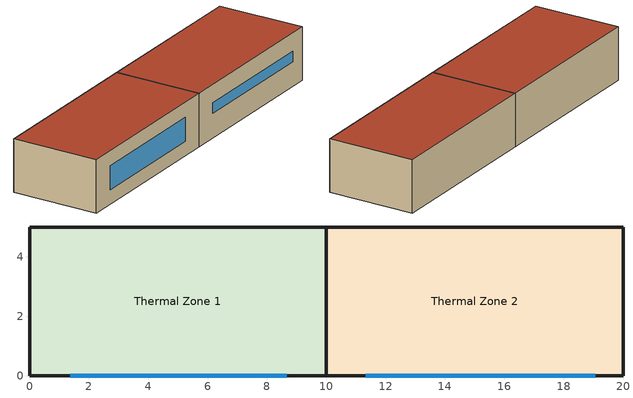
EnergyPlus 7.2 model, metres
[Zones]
Thermal Zone 2
 floor ground (000 ExtSlabCarpet 4in ClimateZone 1-8): 20,5 20,0 10,0 10,5 z0
 wall outside (ASHRAE 189.1-2009 ExtWall SteelFrame ClimateZone 4-8): 20,0 20,5 10,5 10,0 20,0 z0:3
 window (ASHRAE 189.1-2009 ExtWindow ClimateZone 4-5): 11.34,0 19.07,0 z1.39:1.98
 roof outside (ASHRAE 189.1-2009 ExtRoof IEAD ClimateZone 2-5): 20,0 20,5 10,5 10,0 z3
Thermal Zone 1
 floor ground (000 ExtSlabCarpet 4in ClimateZone 1-8): 10,5 10,0 0,0 0,5 z0
 wall outside (ASHRAE 189.1-2009 ExtWall SteelFrame ClimateZone 4-8): 10,5 0,5 0,0 10,0 10,5 z0:3
 window (ASHRAE 189.1-2009 ExtWindow ClimateZone 4-5): 1.38,0 8.67,0 z0.8:2.14
 roof outside (ASHRAE 189.1-2009 ExtRoof IEAD ClimateZone 2-5): 10,0 10,5 0,5 0,0 z3
[Building]
Medium Office: North Axis {deg}=-0; Loads Convergence Tolerance Value=0.04; Temperature Convergence Tolerance Value {deltaC}=0.4; Solar Distribution=FullExterior; Maximum Number of Warmup Days=25
[Material] Thermal Absorptance=0.9
Name | Roughness | Thickness {m} | Conductivity {W/m-K} | Density {kg/m3} | Specific Heat {J/kg-K} | Solar Absorptance | Visible Absorptance
1/2IN Gypsum | Smooth | 0.0127 | 0.16 | 784.9 | 830 | 0.92 | 0.92
Roof Membrane | VeryRough | 0.0095 | 0.16 | 1121.29 | 1460 | 0.7 | 0.7
Roof Insulation [21] | MediumRough | 0.2105 | 0.049 | 265 | 836.8 | 0.7 | 0.7
Wall Insulation [39] | MediumRough | 0.1184 | %landa% | 265 | 836.8 | 0.7 | 0.7
Metal Decking | MediumSmooth | 0.0015 | 45.006 | 7680 | 418.4 | 0.7 | 0.3
MAT-CC05 4 HW CONCRETE | Rough | 0.1016 | 1.311 | 2240 | 836.8 | 0.7 | 0.7
[Material:NoMass] Thermal Absorptance=0.9; Solar Absorptance=0.7
Name | Roughness | Thermal Resistance {m2-K/W} | Visible Absorptance
MAT-SHEATH | Rough | 0.3626 | 0.7
CP02 CARPET PAD | VeryRough | 0.2165 | 0.8
[WindowMaterial:Glazing]
Theoretical Glass [207]: Optical Data Type=SpectralAverage; Thickness {m}=0.003; Solar Transmittance at Normal Incidence=0.3311; Front Side Solar Reflectance at Normal Incidence=0.6189; Back Side Solar Reflectance at Normal Incidence=0.6189; Visible Transmittance at Normal Incidence=0.44; Front Side Visible Reflectance at Normal Incidence=0.51; Back Side Visible Reflectance at Normal Incidence=0.51; Infrared Transmittance at Normal Incidence=0; Front Side Infrared Hemispherical Emissivity=0.9; Back Side Infrared Hemispherical Emissivity=0.9; Conductivity {W/m-K}=0.0133; Dirt Correction Factor for Solar and Visible Transmittance=1; Solar Diffusing=No
[Construction]
ASHRAE 189.1-2009 ExtWindow ClimateZone 4-5: Theoretical Glass [207]
ASHRAE 189.1-2009 ExtWall SteelFrame ClimateZone 4-8: MAT-SHEATH, Wall Insulation [39], 1/2IN Gypsum
000 ExtSlabCarpet 4in ClimateZone 1-8: MAT-CC05 4 HW CONCRETE, CP02 CARPET PAD
ASHRAE 189.1-2009 ExtRoof IEAD ClimateZone 2-5: Roof Membrane, Roof Insulation [21], Metal Decking
[Zone]
Thermal Zone 2; Thermal Zone 1
[EnergyManagementSystem:Sensor]
Name | Output:Variable or Output:Meter Index Key | Output:Variable or Output:Meter
x1 | fakeMeasured1 | Schedule Value
y1 | Thermal Zone 1 | Zone mean air temperature
x2 | fakeMeasured2 | Schedule Value
y2 | Thermal Zone 2 | Zone mean air temperature
[EnergyManagementSystem:ProgramCallingManager]
1: EndOfZoneTimestepBeforeZoneReporting; ReportPeriodStartDay; N_Calc; Square_Deviation1; Sigma_Square_Deviation1; RMSD1; Square_Deviation2; Sigma_Square_Deviation2; RMSD2; RMSD
[EnergyManagementSystem:Program]
ReportPeriodStartDay: set RPsD = 1
N_Calc: if DayOfYear >= RPsD; set n = n + 1; endif
Square_Deviation1: if DayOfYear >= RPsD; set SD1 = (x1 - y1) ^ 2; endif
Sigma_Square_Deviation1: if DayOfYear >= RPsD; set SigmaSD1 = SigmaSD1 + SD1; endif
RMSD1: if DayOfYear >= RPsD; set RMSD1 = (SigmaSD1 / n) ^ 0.5; endif
Square_Deviation2: if DayOfYear >= RPsD; set SD2 = (x2 - y2) ^ 2; endif
Sigma_Square_Deviation2: if DayOfYear >= RPsD; set SigmaSD2 = SigmaSD2 + SD2; endif
RMSD2: if DayOfYear >= RPsD; set RMSD2 = (SigmaSD2 / n) ^ 0.5; endif
RMSD: if DayOfYear >= RPsD; set RMSD = (RMSD1 + RMSD2) / 2; endif
[EnergyManagementSystem:GlobalVariable]
SD1; sigmaSD1; RMSD1; SD2; sigmaSD2; RMSD2; n; RPsD; RMSD
[EnergyManagementSystem:OutputVariable]
RMSD: EMS Variable=RMSD; Type of Data in Variable=Summed; Update Frequency=ZoneTimestep
[Schedule:Compact]
fakeMeasured1; fakeMeasured2: Through: 12/31, For: alldays, Until: 24:00, 16
